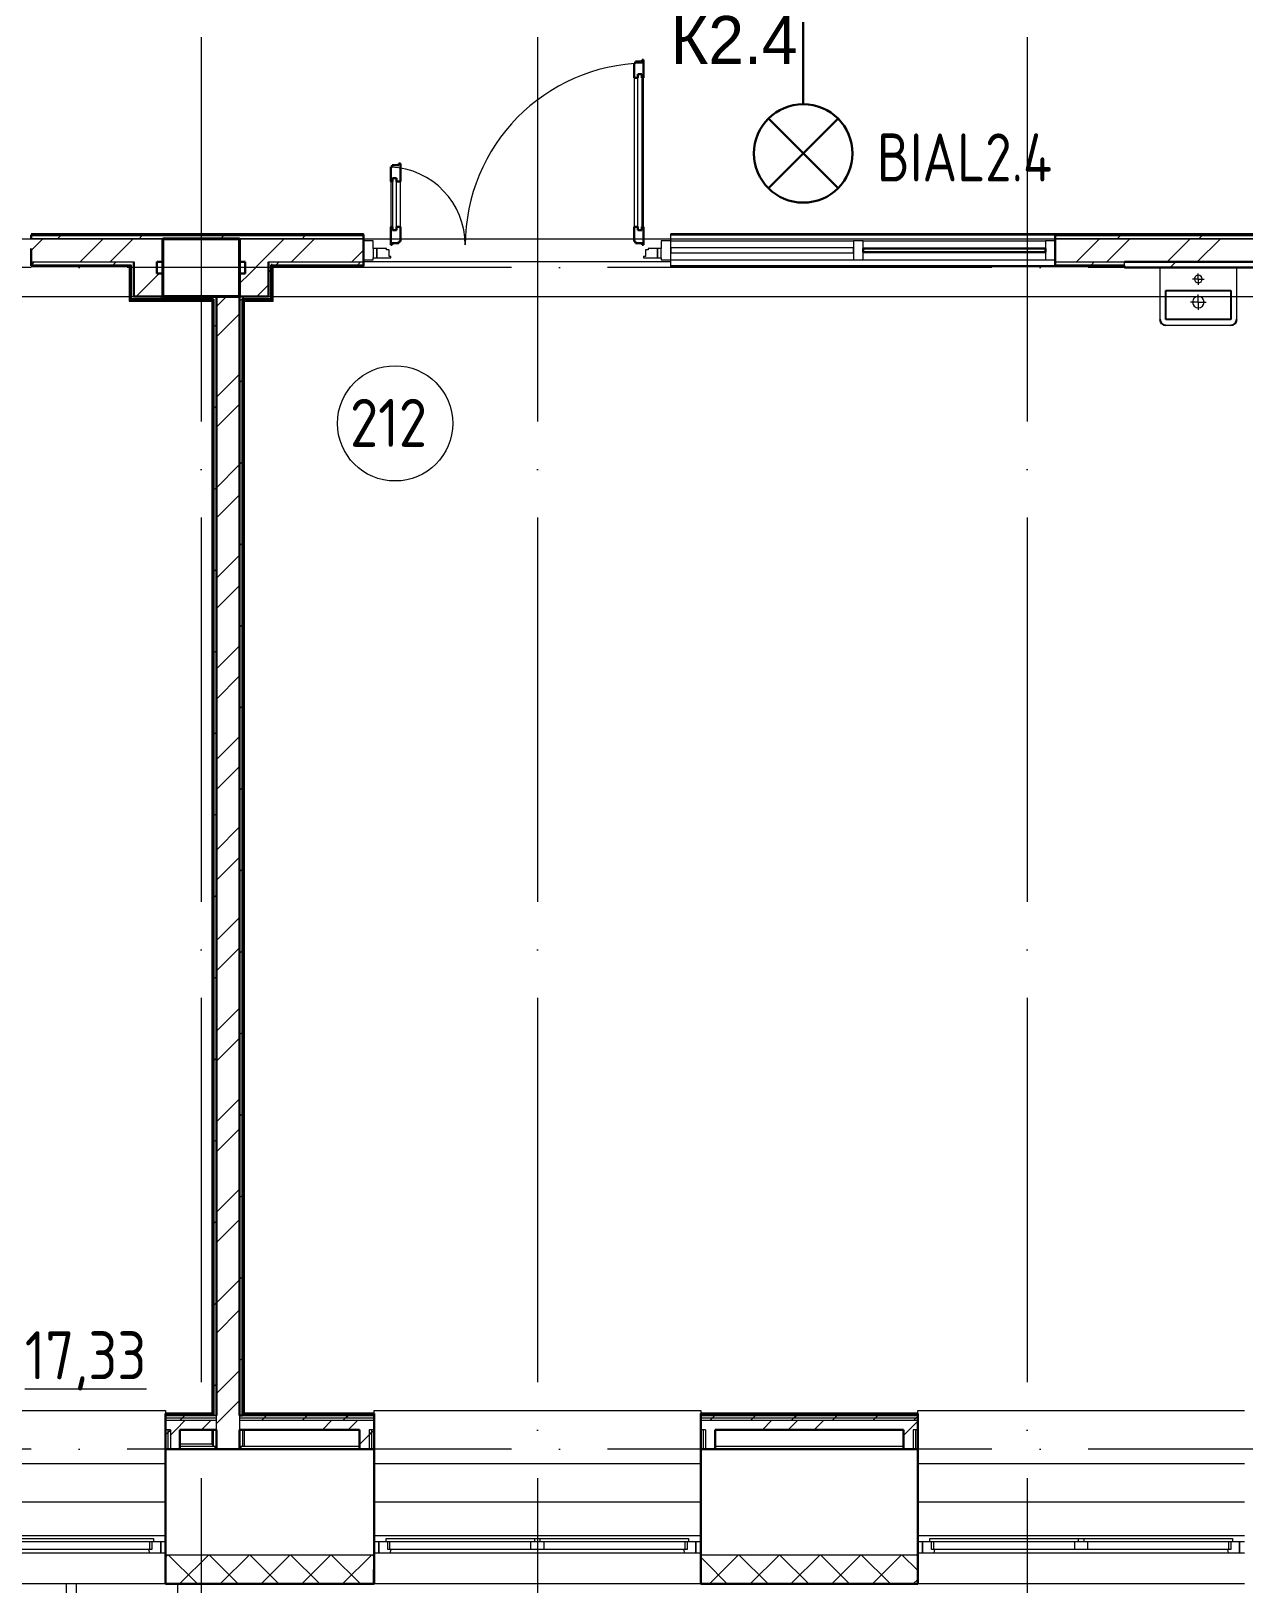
# Model space of a CAD drawing. Header units: millimetres. Extents: x -421858 to 614926, y -468665 to 141641.
# Drawn here: x 130541 to 136853, y -19339 to -11256 of the extents above; entities that cross this region are included whole.
import ezdxf
from ezdxf.enums import TextEntityAlignment as Align

# ---------------------------------------------------------------- set-up
doc = ezdxf.new("R2010")
doc.units = ezdxf.units.MM
doc.set_wipeout_variables(frame=1)
doc.linetypes.add('ADSK_Линия сетки', pattern=[25, 20, -2.5, 0, -2.5])
doc.linetypes.add('ADSK_Сверху', pattern=[450, 300, -150])
for name, color, linetype, lineweight in [('_ Окна', 7, 'Continuous', 9), ('RC-Оповещение_световое', 7, 'Continuous', 30), ('Витраж', 7, 'Continuous', 9), ('Двери', 252, 'Continuous', 9), ('Линии', 252, 'Continuous', 9), ('лс', 5, 'Continuous', 30), ('Марки помещений', 252, 'Continuous', 20), ('Несущие колонны', 252, 'Continuous', 18), ('Ограждение', 252, 'Continuous', 9), ('Окна', 252, 'Continuous', 9), ('Оси', 252, 'Continuous', 9), ('Панели витража', 252, 'Continuous', 9), ('Стены внутренние', 7, 'Continuous', 18), ('Стены наружные', 7, 'Continuous', 18), ('Стены разрез', 252, 'Continuous', 30), ('Стены штриховка', 252, 'Continuous', 9)]:
    doc.layers.add(name, color=color, linetype=linetype, lineweight=lineweight)
for name, color, linetype in [('RC-Позиционные_обозначения', 7, 'Continuous'), ('RC-Таблицы', 7, 'Continuous'), ('Узлы', 7, 'Continuous')]:
    doc.layers.add(name, color=color, linetype=linetype)
doc.layers.add('Двери открывание', color=7, linetype='Continuous', lineweight=9, true_color=0xc0c0c0)
doc.styles.add('GOST Common_2', font='', dxfattribs={"width": 0.9, "height": 250})
doc.styles.add('Mipgost_5', font='', dxfattribs={"height": 250})
doc.styles.add('RubezhCAD', font='', dxfattribs={"oblique": 10})
doc.styles.get("Standard").update_dxf_attribs({"font": ''})
doc.styles.get('GOST Common_2').set_extended_font_data('GOST type B')
doc.styles.get('Mipgost_5').set_extended_font_data('Mipgost')
doc.styles.get('RubezhCAD').set_extended_font_data('GOST type A')
doc.styles.get('Standard').set_extended_font_data('GOST type B')

# ---------------------------------------------------------------- blocks, each defined once
blk = doc.blocks.new('2 этаж')
at = {"layer": '_ Окна', "color": 251, "lineweight": 18, "true_color": 0x636466}
for p, q in [((131170, -19119.3), (131170, -19160.3)), ((131216, -19119.3), (131178, -19119.3)), ((131216, -19177.3), (131216, -19119.3)), ((132389, -19119.3), (132351, -19119.3)), ((132351, -19119.3), (132351, -19177.3)), ((132397, -19160.3), (132397, -19119.3)), ((133955, -19119.3), (133955, -19160.3)), ((134001, -19119.3), (133963, -19119.3)), ((134001, -19177.3), (134001, -19119.3)), ((135219, -19119.3), (135181, -19119.3)), ((135181, -19119.3), (135181, -19177.3)), ((135227, -19160.3), (135227, -19119.3)), ((136785, -19119.3), (136785, -19160.3)), ((136831, -19119.3), (136793, -19119.3)), ((136831, -19177.3), (136831, -19119.3)), ((131152, -19160.3), (131156.6, -19177.3)), ((131156.6, -19177.3), (131216, -19177.3)), ((131170, -19160.3), (131158, -19160.3)), ((132351, -19177.3), (132410.5, -19177.3)), ((132409, -19160.3), (132397, -19160.3)), ((132410.5, -19177.3), (132415, -19160.3)), ((133937, -19160.3), (133941.6, -19177.3)), ((133941.6, -19177.3), (134001, -19177.3)), ((133955, -19160.3), (133943, -19160.3)), ((135181, -19177.3), (135240.5, -19177.3)), ((135239, -19160.3), (135227, -19160.3)), ((135240.5, -19177.3), (135245, -19160.3)), ((136767, -19160.3), (136771.6, -19177.3)), ((136771.6, -19177.3), (136831, -19177.3)), ((136785, -19160.3), (136773, -19160.3))]:
    blk.add_line(p, q, dxfattribs=at)
at = {"layer": '_ Окна', "color": 251, "true_color": 0x636466}
for p, q in [((131241, -19119.3), (131216, -19119.3)), ((131216, -19119.3), (131216, -19177.3)), ((132351, -19119.3), (132326, -19119.3)), ((132351, -19177.3), (132351, -19119.3)), ((134026, -19119.3), (134001, -19119.3)), ((134001, -19119.3), (134001, -19177.3)), ((135181, -19119.3), (135156, -19119.3)), ((135181, -19177.3), (135181, -19119.3)), ((136856, -19119.3), (136831, -19119.3)), ((136831, -19119.3), (136831, -19177.3)), ((131216, -19177.3), (131241, -19177.3)), ((132326, -19177.3), (132351, -19177.3)), ((134001, -19177.3), (134026, -19177.3)), ((135156, -19177.3), (135181, -19177.3)), ((136831, -19177.3), (136856, -19177.3))]:
    blk.add_line(p, q, dxfattribs=at)
at = {"layer": 'Витраж', "color": 251, "lineweight": 18, "true_color": 0x636466, "extrusion": (0, 0, -1)}
for p, q in [((132321, -12347.3), (132271, -12347.3)), ((132271, -12347.3), (132271, -12447.3)), ((132321, -12387.3), (132321, -12347.3)), ((133871, -12347.3), (133821, -12347.3)), ((133821, -12347.3), (133821, -12387.3)), ((133871, -12447.3), (133871, -12347.3)), ((134871, -12347.3), (134821, -12347.3)), ((134821, -12347.3), (134821, -12447.3)), ((134871, -12447.3), (134871, -12347.3)), ((132271, -12447.3), (132321, -12447.3)), ((132321, -12447.3), (132321, -12437.3)), ((133821, -12437.3), (133821, -12447.3)), ((133821, -12447.3), (133871, -12447.3)), ((134821, -12447.3), (134871, -12447.3))]:
    blk.add_line(p, q, dxfattribs=at)
at = {"layer": 'Витраж', "color": 251, "true_color": 0x636466}
for p, q in [((133871, -12347.3), (134821, -12347.3)), ((134871, -12347.3), (135821, -12347.3)), ((133871, -12447.3), (134821, -12447.3)), ((134871, -12447.3), (135821, -12447.3))]:
    blk.add_line(p, q, dxfattribs=at)
at = {"layer": 'Витраж', "color": 251, "lineweight": 18, "true_color": 0x636466}
for p, q in [((135871, -12347.3), (135821, -12347.3)), ((135821, -12347.3), (135821, -12447.3)), ((135871, -12447.3), (135871, -12347.3)), ((135821, -12447.3), (135871, -12447.3))]:
    blk.add_line(p, q, dxfattribs=at)
at = {"layer": 'Двери', "color": 251, "lineweight": 30, "true_color": 0x636466}
for p, q in [((133687, -11423.3), (133679, -11423.3)), ((133679, -11423.3), (133679, -11499.3)), ((133721, -11414.3), (133687, -11414.3)), ((133687, -11414.3), (133687, -11423.3)), ((133729, -11405.3), (133721, -11405.3)), ((133721, -11405.3), (133721, -11414.3)), ((133729, -11499.3), (133729, -11405.3)), ((133679, -11499.3), (133699, -11499.3)), ((133699, -11499.3), (133699, -11481.3)), ((133699, -11481.3), (133720, -11481.3)), ((133720, -11481.3), (133720, -11499.3)), ((133720, -11499.3), (133729, -11499.3)), ((132455, -11954.3), (132421, -11954.3)), ((132421, -11954.3), (132421, -11963.3)), ((132463, -11945.3), (132455, -11945.3)), ((132455, -11945.3), (132455, -11954.3)), ((132463, -12039.3), (132463, -11945.3)), ((132421, -11963.3), (132413, -11963.3)), ((132413, -11963.3), (132413, -12039.3)), ((132422, -12039.3), (132413, -12039.3)), ((132422, -12021.3), (132422, -12039.3)), ((132443, -12021.3), (132422, -12021.3)), ((132443, -12039.3), (132443, -12021.3)), ((132463, -12039.3), (132443, -12039.3)), ((132413, -12275.3), (132413, -12369.3)), ((132422, -12275.3), (132413, -12275.3)), ((132422, -12293.3), (132422, -12275.3)), ((132443, -12275.3), (132443, -12293.3)), ((132463, -12275.3), (132443, -12275.3)), ((132463, -12351.3), (132463, -12275.3)), ((133679, -12275.3), (133679, -12351.3)), ((133679, -12275.3), (133699, -12275.3)), ((133699, -12275.3), (133699, -12293.3)), ((133720, -12275.3), (133729, -12275.3)), ((133720, -12293.3), (133720, -12275.3)), ((133729, -12369.3), (133729, -12275.3)), ((132421, -12369.3), (132421, -12360.3)), ((132421, -12360.3), (132455, -12360.3)), ((132443, -12293.3), (132422, -12293.3)), ((132455, -12360.3), (132455, -12351.3)), ((132455, -12351.3), (132463, -12351.3)), ((133679, -12351.3), (133687, -12351.3)), ((133687, -12351.3), (133687, -12360.3)), ((133687, -12360.3), (133721, -12360.3)), ((133699, -12293.3), (133720, -12293.3)), ((133721, -12360.3), (133721, -12369.3)), ((132413, -12369.3), (132421, -12369.3)), ((133721, -12369.3), (133729, -12369.3))]:
    blk.add_line(p, q, dxfattribs=at)
at = {"layer": 'Двери', "color": 251, "true_color": 0x636466}
for p, q in [((133679, -11499.3), (133679, -12275.3)), ((133699, -12293.3), (133699, -11481.3)), ((133699, -11481.3), (133720, -11481.3)), ((133720, -11481.3), (133720, -12293.3)), ((133729, -12275.3), (133729, -11499.3)), ((132413, -12039.3), (132413, -12275.3)), ((132422, -12021.3), (132422, -12293.3)), ((132443, -12021.3), (132422, -12021.3)), ((132443, -12293.3), (132443, -12021.3)), ((132463, -12275.3), (132463, -12039.3)), ((132422, -12293.3), (132443, -12293.3)), ((133720, -12293.3), (133699, -12293.3)), ((132321, -12387.3), (132321, -12437.3)), ((132341, -12387.3), (132321, -12387.3)), ((132321, -12437.3), (132341, -12437.3)), ((132341, -12437.3), (132341, -12387.3)), ((132390, -12387.3), (132341, -12387.3)), ((132341, -12387.3), (132341, -12437.3)), ((132341, -12437.3), (132413, -12437.3)), ((132390, -12395.3), (132390, -12387.3)), ((132404, -12395.3), (132390, -12395.3)), ((132404, -12429.3), (132404, -12395.3)), ((132413, -12429.3), (132404, -12429.3)), ((132413, -12437.3), (132413, -12429.3)), ((133738, -12429.3), (133729, -12429.3)), ((133729, -12429.3), (133729, -12437.3)), ((133729, -12437.3), (133801, -12437.3)), ((133752, -12395.3), (133738, -12395.3)), ((133738, -12395.3), (133738, -12429.3)), ((133752, -12387.3), (133752, -12395.3)), ((133801, -12387.3), (133752, -12387.3)), ((133821, -12387.3), (133801, -12387.3)), ((133801, -12387.3), (133801, -12437.3)), ((133801, -12437.3), (133801, -12387.3)), ((133801, -12437.3), (133821, -12437.3)), ((133821, -12437.3), (133821, -12387.3))]:
    blk.add_line(p, q, dxfattribs=at)
at = {"layer": 'Двери открывание', "color": 251, "true_color": 0x636466}
for centre, radius, start, end in [((133747, -12369.3), 946, 91.09026, 180), ((132395, -12369.3), 406, 0, 87.45896)]:
    blk.add_arc(centre, radius, start, end, dxfattribs=at)
at = {"layer": 'Линии', "color": 251, "linetype": 'ADSK_Сверху', "ltscale": 100, "true_color": 0x636466}
for p, q in [((117871, -12337.3), (151081, -12337.3)), ((117871, -12637.3), (151081, -12637.3))]:
    blk.add_line(p, q, dxfattribs=at)
at = {"layer": 'Марки помещений', "color": 251, "true_color": 0x636466}
blk.add_circle((132435.8, -13298.1), 300, dxfattribs=at)
at = {"layer": 'Несущие колонны', "color": 251, "lineweight": 40, "true_color": 0x636466}
for p, q in [((131226, -12337.3), (131626, -12337.3)), ((131226, -12637.3), (131226, -12337.3)), ((131626, -12337.3), (131226, -12337.3)), ((131626, -12337.3), (131626, -12637.3)), ((131226, -12457.3), (131226, -12637.3)), ((131626, -12637.3), (131626, -12457.3)), ((131626, -12637.3), (131226, -12637.3)), ((131226, -12637.3), (131626, -12637.3))]:
    blk.add_line(p, q, dxfattribs=at)
at = {"layer": 'Несущие колонны', "color": 251, "true_color": 0x636466}
for p, q in [((131226, -12337.3), (131226, -12457.3)), ((131626, -12457.3), (131626, -12337.3))]:
    blk.add_line(p, q, dxfattribs=at)
at = {"layer": 'Ограждение', "color": 251, "true_color": 0x636466}
for p, q in [((132271, -12312.3), (130541, -12312.3)), ((132271, -12312.3), (132271, -12317.3)), ((133871, -12317.3), (133871, -12312.3)), ((139971, -12312.3), (133871, -12312.3)), ((130541, -12482.3), (131051, -12482.3)), ((131051, -12482.3), (131056, -12477.3)), ((131051, -12482.3), (131051, -12662.3)), ((131796, -12477.3), (131801, -12482.3)), ((131801, -12482.3), (132271, -12482.3)), ((131801, -12662.3), (131801, -12482.3)), ((132271, -12477.3), (132271, -12482.3)), ((133871, -12482.3), (133871, -12477.3)), ((133871, -12482.3), (136231, -12482.3)), ((131051, -12662.3), (131056, -12657.3)), ((131051, -12662.3), (131481, -12662.3)), ((131486, -12657.3), (131481, -12662.3)), ((131481, -12662.3), (131481, -18452.3)), ((131651, -12662.3), (131646, -12657.3)), ((131651, -18452.3), (131651, -12662.3)), ((131651, -12662.3), (131801, -12662.3)), ((131801, -12662.3), (131796, -12657.3)), ((129541, -18437.3), (131241, -18437.3)), ((131241, -18437.3), (131241, -18452.3)), ((132326, -18452.3), (132326, -18437.3)), ((132326, -18437.3), (134026, -18437.3)), ((134026, -18437.3), (134026, -18452.3)), ((135156, -18452.3), (135156, -18437.3)), ((135156, -18437.3), (136856, -18437.3)), ((131481, -18537.3), (131481, -18612.3)), ((131491, -18622.3), (131491, -18537.3)), ((131641, -18537.3), (131641, -18622.4)), ((131651, -18622.3), (131651, -18537.3)), ((131481, -18612.3), (131316, -18612.3)), ((131481, -18612.3), (131491, -18622.3)), ((129541, -18712.3), (131241, -18712.3)), ((132326, -18712.3), (134026, -18712.3)), ((135156, -18712.3), (136856, -18712.3)), ((129541, -18912.3), (131241, -18912.3)), ((132326, -18912.3), (134026, -18912.3)), ((135156, -18912.3), (136856, -18912.3)), ((129541, -19087.3), (131241, -19087.3)), ((132326, -19087.3), (134026, -19087.3)), ((135156, -19087.3), (136856, -19087.3))]:
    blk.add_line(p, q, dxfattribs=at)
at = {"layer": 'Окна', "color": 251, "true_color": 0x636466}
for p, q in [((130406, -19102.3), (131178, -19102.3)), ((131178, -19119.3), (130406, -19119.3)), ((131158, -19119.3), (131158, -19160.3)), ((131178, -19102.3), (131178, -19119.3)), ((132389, -19102.3), (133161, -19102.3)), ((132389, -19119.3), (132389, -19102.3)), ((133161, -19119.3), (132389, -19119.3)), ((132409, -19160.3), (132409, -19119.3)), ((133141, -19119.3), (133141, -19160.3)), ((133161, -19102.3), (133191, -19102.3)), ((133161, -19102.3), (133161, -19119.3)), ((133191, -19119.3), (133161, -19119.3)), ((133191, -19102.3), (133963, -19102.3)), ((133191, -19119.3), (133191, -19102.3)), ((133963, -19119.3), (133191, -19119.3)), ((133211, -19160.3), (133211, -19119.3)), ((133943, -19119.3), (133943, -19160.3)), ((133963, -19102.3), (133963, -19119.3)), ((135219, -19102.3), (135991, -19102.3)), ((135219, -19119.3), (135219, -19102.3)), ((135991, -19119.3), (135219, -19119.3)), ((135239, -19160.3), (135239, -19119.3)), ((135971, -19119.3), (135971, -19160.3)), ((135991, -19102.3), (136021, -19102.3)), ((135991, -19102.3), (135991, -19119.3)), ((136021, -19119.3), (135991, -19119.3)), ((136021, -19102.3), (136793, -19102.3)), ((136021, -19119.3), (136021, -19102.3)), ((136793, -19119.3), (136021, -19119.3)), ((136041, -19160.3), (136041, -19119.3)), ((136773, -19119.3), (136773, -19160.3)), ((136793, -19102.3), (136793, -19119.3)), ((129625.5, -19177.3), (131156.6, -19177.3)), ((131158, -19160.3), (130426, -19160.3)), ((133141, -19160.3), (132409, -19160.3)), ((132410.5, -19177.3), (133941.6, -19177.3)), ((133211, -19160.3), (133141, -19160.3)), ((133943, -19160.3), (133211, -19160.3)), ((135971, -19160.3), (135239, -19160.3)), ((135240.5, -19177.3), (136771.6, -19177.3)), ((136041, -19160.3), (135971, -19160.3)), ((136773, -19160.3), (136041, -19160.3))]:
    blk.add_line(p, q, dxfattribs=at)
at = {"layer": 'Оси', "color": 251, "linetype": 'ADSK_Линия сетки', "ltscale": 100, "true_color": 0x636466}
for p, q in [((131426, 33713.4), (131426, -32263.4)), ((133176, 33713.4), (133176, -32263.4)), ((135726, 33713.4), (135726, -32263.4)), ((170543.3, -12487.3), (93565.9, -12487.3)), ((170543.3, -18637.3), (93603.7, -18637.3))]:
    blk.add_line(p, q, dxfattribs=at)
at = {"layer": 'Панели витража', "color": 251, "lineweight": 18, "true_color": 0x636466}
for p, q in [((134821, -12384.8), (133871, -12384.8)), ((133871, -12384.8), (133871, -12409.8)), ((133871, -12409.8), (134821, -12409.8)), ((134821, -12409.8), (134821, -12384.8))]:
    blk.add_line(p, q, dxfattribs=at)
at = {"layer": 'Стены внутренние', "color": 251, "lineweight": 30, "true_color": 0x636466}
for p, q in [((131241, -18637.3), (131241, -19339.3)), ((131506, -18637.3), (131316, -18637.3)), ((132251, -18637.3), (131626, -18637.3)), ((132326, -19339.3), (132326, -18637.3)), ((134026, -18637.3), (134026, -19339.3)), ((135081, -18637.3), (134101, -18637.3)), ((135156, -19339.3), (135156, -18637.3)), ((131241, -19339.3), (132326, -19339.3)), ((134026, -19339.3), (135156, -19339.3))]:
    blk.add_line(p, q, dxfattribs=at)
at = {"layer": 'Стены внутренние', "color": 251, "true_color": 0x636466}
for p, q in [((131241, -19187.3), (132326, -19187.3)), ((134026, -19187.3), (135156, -19187.3)), ((131241, -19339.3), (129541, -19339.3)), ((130726, -26217.8), (130726, -19339.3)), ((130776, -19339.3), (130776, -26217.8)), ((131303, -19339.3), (131303, -26217.8)), ((134026, -19339.3), (132326, -19339.3)), ((136856, -19339.3), (135156, -19339.3))]:
    blk.add_line(p, q, dxfattribs=at)
at = {"layer": 'Стены внутренние', "color": 251, "linetype": 'Continuous', "lineweight": 9, "true_color": 0x636466}
for p, q in [((131241, -19199.7), (131253.5, -19187.3)), ((131405.1, -19337.3), (131255.1, -19187.3)), ((131315.6, -19337.3), (131465.6, -19187.3)), ((131617.2, -19337.3), (131467.2, -19187.3)), ((131527.7, -19337.3), (131677.7, -19187.3)), ((131829.3, -19337.3), (131679.3, -19187.3)), ((131739.9, -19337.3), (131889.9, -19187.3)), ((132041.5, -19337.3), (131891.5, -19187.3)), ((131952, -19337.3), (132102, -19187.3)), ((132253.6, -19337.3), (132103.6, -19187.3)), ((132164.1, -19337.3), (132314.1, -19187.3)), ((132326, -19197.5), (132315.7, -19187.3)), ((134052, -19226.5), (134026, -19200.5)), ((134162.8, -19337.3), (134052, -19226.5)), ((134073.3, -19337.3), (134223.3, -19187.3)), ((134374.9, -19337.3), (134224.9, -19187.3)), ((134285.5, -19337.3), (134435.5, -19187.3)), ((134587, -19337.3), (134437, -19187.3)), ((134497.6, -19337.3), (134647.6, -19187.3)), ((134799.2, -19337.3), (134649.2, -19187.3)), ((134709.7, -19337.3), (134859.7, -19187.3)), ((135011.3, -19337.3), (134861.3, -19187.3)), ((134921.9, -19337.3), (135071.9, -19187.3)), ((135154, -19267.8), (135073.4, -19187.3)), ((135134, -19337.3), (135154, -19317.2)), ((131502.4, -19339.3), (131501.3, -19337.3)), ((134318, -19339.3), (134316.9, -19337.3)), ((134532, -19337.3), (134530.8, -19339.3))]:
    blk.add_line(p, q, dxfattribs=at)
at = {"layer": 'Стены наружные', "color": 251, "lineweight": 30, "true_color": 0x636466}
for p, q in [((130541, -12317.3), (130541, -12337.3)), ((132271, -12317.3), (130541, -12317.3)), ((131226, -12337.3), (131626, -12337.3)), ((132271, -12477.3), (132271, -12317.3)), ((135871, -12317.3), (135871, -12477.3)), ((139941, -12317.3), (135871, -12317.3)), ((130541, -12387.3), (130541, -12477.3)), ((130541, -12477.3), (131056, -12477.3)), ((131056, -12477.3), (131056, -12657.3)), ((131061, -12472.3), (131061, -12652.3)), ((131076, -12457.3), (131076, -12637.3)), ((131196, -12457.3), (131226, -12457.3)), ((131196, -12517.3), (131196, -12457.3)), ((131226, -12517.3), (131196, -12517.3)), ((131226, -12637.3), (131226, -12517.3)), ((131626, -12457.3), (131656, -12457.3)), ((131626, -12517.3), (131626, -18462.3)), ((131656, -12517.3), (131626, -12517.3)), ((131656, -12457.3), (131656, -12517.3)), ((131776, -12637.3), (131776, -12457.3)), ((131791, -12472.3), (131796, -12472.3)), ((131791, -12652.3), (131791, -12472.3)), ((131796, -12657.3), (131796, -12477.3)), ((131796, -12477.3), (132271, -12477.3)), ((135871, -12477.3), (136231, -12477.3)), ((136231, -12457.3), (137006, -12457.3)), ((136231, -12477.3), (136231, -12487.3)), ((136231, -12487.3), (136986, -12487.3)), ((131056, -12657.3), (131486, -12657.3)), ((131061, -12652.3), (131491, -12652.3)), ((131076, -12637.3), (131626, -12637.3)), ((131486, -12657.3), (131486, -18452.3)), ((131491, -12652.3), (131491, -18457.3)), ((131506, -18462.3), (131506, -12637.3)), ((131776, -12637.3), (131626, -12637.3)), ((131641, -18457.3), (131641, -12652.3)), ((131641, -12652.3), (131791, -12652.3)), ((131646, -18452.3), (131646, -12657.3)), ((131646, -12657.3), (131796, -12657.3)), ((131241, -18452.3), (131241, -18637.3)), ((131486, -18452.3), (131241, -18452.3)), ((131491, -18457.3), (131486, -18457.3)), ((131626, -18462.3), (131641, -18462.3)), ((131641, -18462.3), (131626, -18462.3)), ((132326, -18452.3), (131646, -18452.3)), ((132326, -18637.3), (132326, -18452.3)), ((135156, -18452.3), (134026, -18452.3)), ((134026, -18452.3), (134026, -18637.3)), ((135156, -18637.3), (135156, -18452.3)), ((131316, -18537.3), (131506, -18537.3)), ((131316, -18637.3), (131316, -18537.3)), ((131506, -18537.3), (131506, -18637.3)), ((131626, -18637.3), (131626, -18537.3)), ((131626, -18537.3), (132251, -18537.3)), ((132251, -18537.3), (132251, -18637.3)), ((134101, -18537.3), (135081, -18537.3)), ((134101, -18637.3), (134101, -18537.3)), ((135081, -18537.3), (135081, -18637.3)), ((131241, -18637.3), (131316, -18637.3)), ((131506, -18637.3), (131626, -18637.3)), ((132251, -18637.3), (132326, -18637.3)), ((134026, -18637.3), (134101, -18637.3)), ((135081, -18637.3), (135156, -18637.3))]:
    blk.add_line(p, q, dxfattribs=at)
at = {"layer": 'Стены наружные', "color": 251, "linetype": 'Continuous', "lineweight": 9, "true_color": 0x636466}
for p, q in [((130541, -12397.8), (130601.6, -12337.3)), ((130552.4, -12322.3), (130557.4, -12317.3)), ((130623.1, -12322.3), (130628.1, -12317.3)), ((130678.9, -12337.3), (130693.9, -12322.3)), ((130693.9, -12322.3), (130698.9, -12317.3)), ((130764.6, -12322.3), (130769.6, -12317.3)), ((130795.9, -12457.3), (130915.9, -12337.3)), ((130835.3, -12322.3), (130840.3, -12317.3)), ((130906, -12322.3), (130911, -12317.3)), ((130953.1, -12457.3), (131073.1, -12337.3)), ((130976.7, -12322.3), (130981.7, -12317.3)), ((131047.4, -12322.3), (131052.4, -12317.3)), ((131103.1, -12337.3), (131118.1, -12322.3)), ((131118.1, -12322.3), (131123.1, -12317.3)), ((131188.8, -12322.3), (131193.8, -12317.3)), ((131259.5, -12322.3), (131264.5, -12317.3)), ((131330.2, -12322.3), (131335.2, -12317.3)), ((131401, -12322.3), (131406, -12317.3)), ((131471.7, -12322.3), (131476.7, -12317.3)), ((131527.4, -12337.3), (131542.4, -12322.3)), ((131542.4, -12322.3), (131547.4, -12317.3)), ((131613.1, -12322.3), (131618.1, -12317.3)), ((131683.8, -12322.3), (131688.8, -12317.3)), ((131738.8, -12457.3), (131858.8, -12337.3)), ((131754.5, -12322.3), (131759.5, -12317.3)), ((131825.2, -12322.3), (131830.2, -12317.3)), ((131895.9, -12322.3), (131900.9, -12317.3)), ((131896, -12457.3), (132016, -12337.3)), ((131951.6, -12337.3), (131966.6, -12322.3)), ((131966.6, -12322.3), (131971.6, -12317.3)), ((132037.4, -12322.3), (132042.4, -12317.3)), ((132108.1, -12322.3), (132113.1, -12317.3)), ((132178.8, -12322.3), (132183.8, -12317.3)), ((132249.5, -12322.3), (132254.5, -12317.3)), ((135926.4, -12322.3), (135931.4, -12317.3)), ((135982, -12457.3), (136102, -12337.3)), ((135997.2, -12322.3), (136002.2, -12317.3)), ((136067.9, -12322.3), (136072.9, -12317.3)), ((136138.6, -12322.3), (136143.6, -12317.3)), ((136139.2, -12457.3), (136259.2, -12337.3)), ((136194.3, -12337.3), (136209.3, -12322.3)), ((136209.3, -12322.3), (136214.3, -12317.3)), ((136280, -12322.3), (136285, -12317.3)), ((136350.7, -12322.3), (136355.7, -12317.3)), ((136421.4, -12322.3), (136426.4, -12317.3)), ((136453.5, -12457.3), (136573.5, -12337.3)), ((136492.1, -12322.3), (136497.1, -12317.3)), ((136562.8, -12322.3), (136567.8, -12317.3)), ((136610.6, -12457.3), (136730.6, -12337.3)), ((136618.6, -12337.3), (136633.6, -12322.3)), ((136633.6, -12322.3), (136638.6, -12317.3)), ((136704.3, -12322.3), (136709.3, -12317.3)), ((136775, -12322.3), (136780, -12317.3)), ((136845.7, -12322.3), (136850.7, -12317.3)), ((132210.3, -12457.3), (132271, -12396.5)), ((130541, -12475.1), (130543.9, -12472.3)), ((130543.9, -12472.3), (130558.9, -12457.3)), ((130609.6, -12477.3), (130614.6, -12472.3)), ((130680.3, -12477.3), (130685.3, -12472.3)), ((130751, -12477.3), (130756, -12472.3)), ((130821.7, -12477.3), (130826.7, -12472.3)), ((130892.4, -12477.3), (130897.4, -12472.3)), ((130963.1, -12477.3), (130968.1, -12472.3)), ((130968.1, -12472.3), (130983.1, -12457.3)), ((131033.8, -12477.3), (131038.8, -12472.3)), ((131056, -12525.8), (131061, -12520.8)), ((131087.4, -12637.3), (131207.4, -12517.3)), ((131626, -12570.1), (131678.8, -12517.3)), ((131678.8, -12517.3), (131738.8, -12457.3)), ((131776, -12512.9), (131791, -12497.9)), ((131791, -12497.9), (131796, -12492.9)), ((131811.6, -12477.3), (131816.6, -12472.3)), ((131816.6, -12472.3), (131831.6, -12457.3)), ((131882.4, -12477.3), (131887.4, -12472.3)), ((131953.1, -12477.3), (131958.1, -12472.3)), ((132023.8, -12477.3), (132028.8, -12472.3)), ((132094.5, -12477.3), (132099.5, -12472.3)), ((132165.2, -12477.3), (132170.2, -12472.3)), ((132235.9, -12477.3), (132240.9, -12472.3)), ((132240.9, -12472.3), (132255.9, -12457.3)), ((135912.9, -12477.3), (135917.9, -12472.3)), ((135983.6, -12477.3), (135988.6, -12472.3)), ((136054.3, -12477.3), (136059.3, -12472.3)), ((136059.3, -12472.3), (136074.3, -12457.3)), ((136125, -12477.3), (136130, -12472.3)), ((136195.7, -12477.3), (136200.7, -12472.3)), ((136468.6, -12487.3), (136498.6, -12457.3)), ((131056, -12596.5), (131061, -12591.5)), ((131716, -12637.3), (131776, -12577.2)), ((131791, -12568.6), (131796, -12563.6)), ((131066, -12657.3), (131071, -12652.3)), ((131136.7, -12657.3), (131141.7, -12652.3)), ((131207.4, -12657.3), (131212.4, -12652.3)), ((131212.4, -12652.3), (131227.4, -12637.3)), ((131278.1, -12657.3), (131283.1, -12652.3)), ((131348.8, -12657.3), (131353.8, -12652.3)), ((131419.5, -12657.3), (131424.5, -12652.3)), ((131486, -12661.5), (131490.2, -12657.3)), ((131490.2, -12657.3), (131491, -12656.5)), ((131506, -12690.1), (131558.8, -12637.3)), ((131626, -12662.9), (131641, -12647.9)), ((131641, -12647.9), (131651.6, -12637.3)), ((131702.4, -12657.3), (131707.4, -12652.3)), ((131773.1, -12657.3), (131778.1, -12652.3)), ((131791, -12639.3), (131796, -12634.3)), ((131486, -12732.2), (131491, -12727.2)), ((131506, -12847.2), (131626, -12727.2)), ((131641, -12718.6), (131646, -12713.6)), ((131486, -12802.9), (131491, -12797.9)), ((131491, -12797.9), (131506, -12782.9)), ((131641, -12789.3), (131646, -12784.3)), ((131486, -12873.6), (131491, -12868.6)), ((131641, -12860), (131646, -12855)), ((131641, -12930.7), (131646, -12925.7)), ((131486, -12944.3), (131491, -12939.3)), ((131486, -13015), (131491, -13010)), ((131641, -13001.4), (131646, -12996.4)), ((131486, -13085.7), (131491, -13080.7)), ((131506, -13161.5), (131626, -13041.5)), ((131626, -13087.2), (131641, -13072.2)), ((131641, -13072.2), (131646, -13067.2)), ((131486, -13156.4), (131491, -13151.4)), ((131641, -13142.9), (131646, -13137.9)), ((131486, -13227.2), (131491, -13222.2)), ((131491, -13222.2), (131506, -13207.2)), ((131506, -13318.7), (131626, -13198.7)), ((131641, -13213.6), (131646, -13208.6)), ((131486, -13297.9), (131491, -13292.9)), ((131641, -13284.3), (131646, -13279.3)), ((131486, -13368.6), (131491, -13363.6)), ((131641, -13355), (131646, -13350)), ((131486, -13439.3), (131491, -13434.3)), ((131626, -13511.4), (131641, -13496.4)), ((131641, -13425.7), (131646, -13420.7)), ((131641, -13496.4), (131646, -13491.4)), ((131486, -13510), (131491, -13505)), ((131486, -13580.7), (131491, -13575.7)), ((131506, -13633), (131626, -13513)), ((131641, -13567.1), (131646, -13562.1)), ((131486, -13651.4), (131491, -13646.4)), ((131491, -13646.4), (131506, -13631.4)), ((131641, -13637.8), (131646, -13632.8)), ((131486, -13722.1), (131491, -13717.1)), ((131506, -13790.2), (131626, -13670.2)), ((131641, -13708.6), (131646, -13703.6)), ((131486, -13792.8), (131491, -13787.8)), ((131641, -13779.3), (131646, -13774.3)), ((131486, -13863.6), (131491, -13858.6)), ((131641, -13850), (131646, -13845)), ((131486, -13934.3), (131491, -13929.3)), ((131626, -13935.7), (131641, -13920.7)), ((131641, -13920.7), (131646, -13915.7)), ((131486, -14005), (131491, -14000)), ((131491, -14070.7), (131506, -14055.7)), ((131506, -14104.5), (131626, -13984.5)), ((131641, -13991.4), (131646, -13986.4)), ((131641, -14062.1), (131646, -14057.1)), ((131486, -14075.7), (131491, -14070.7)), ((131486, -14146.4), (131491, -14141.4)), ((131506, -14261.6), (131626, -14141.6)), ((131641, -14132.8), (131646, -14127.8)), ((131486, -14217.1), (131491, -14212.1)), ((131641, -14203.5), (131646, -14198.5)), ((131486, -14287.8), (131491, -14282.8)), ((131641, -14274.2), (131646, -14269.2)), ((131486, -14358.5), (131491, -14353.5)), ((131626, -14359.9), (131641, -14344.9)), ((131641, -14344.9), (131646, -14339.9)), ((131486, -14429.2), (131491, -14424.2)), ((131506, -14575.9), (131626, -14455.9)), ((131641, -14415.7), (131646, -14410.7)), ((131486, -14499.9), (131491, -14494.9)), ((131491, -14494.9), (131506, -14479.9)), ((131641, -14486.4), (131646, -14481.4)), ((131486, -14570.7), (131491, -14565.7)), ((131506, -14733.1), (131626, -14613.1)), ((131641, -14557.1), (131646, -14552.1)), ((131641, -14627.8), (131646, -14622.8)), ((131486, -14641.4), (131491, -14636.4)), ((131486, -14712.1), (131491, -14707.1)), ((131641, -14698.5), (131646, -14693.5)), ((131486, -14782.8), (131491, -14777.8)), ((131626, -14784.2), (131641, -14769.2)), ((131641, -14769.2), (131646, -14764.2)), ((131486, -14853.5), (131491, -14848.5)), ((131641, -14839.9), (131646, -14834.9)), ((131486, -14924.2), (131491, -14919.2)), ((131491, -14919.2), (131506, -14904.2)), ((131506, -15047.4), (131626, -14927.4)), ((131641, -14910.6), (131646, -14905.6)), ((131486, -14994.9), (131491, -14989.9)), ((131641, -14981.3), (131646, -14976.3)), ((131486, -15065.6), (131491, -15060.6)), ((131506, -15204.6), (131626, -15084.6)), ((131641, -15052.1), (131646, -15047.1)), ((131486, -15136.3), (131491, -15131.3)), ((131626, -15208.5), (131641, -15193.5)), ((131641, -15122.8), (131646, -15117.8)), ((131641, -15193.5), (131646, -15188.5)), ((131486, -15207.1), (131491, -15202.1)), ((131486, -15277.8), (131491, -15272.8)), ((131641, -15264.2), (131646, -15259.2)), ((131486, -15348.5), (131491, -15343.5)), ((131491, -15343.5), (131506, -15328.5)), ((131641, -15334.9), (131646, -15329.9)), ((131486, -15419.2), (131491, -15414.2)), ((131506, -15518.9), (131626, -15398.9)), ((131641, -15405.6), (131646, -15400.6)), ((131486, -15489.9), (131491, -15484.9)), ((131641, -15476.3), (131646, -15471.3)), ((131486, -15560.6), (131491, -15555.6)), ((131506, -15676), (131626, -15556)), ((131641, -15547), (131646, -15542)), ((131486, -15631.3), (131491, -15626.3)), ((131626, -15632.7), (131641, -15617.7)), ((131641, -15617.7), (131646, -15612.7)), ((131486, -15702), (131491, -15697)), ((131491, -15767.7), (131506, -15752.7)), ((131641, -15688.5), (131646, -15683.5)), ((131641, -15759.2), (131646, -15754.2)), ((131486, -15772.7), (131491, -15767.7)), ((131486, -15843.5), (131491, -15838.5)), ((131641, -15829.9), (131646, -15824.9)), ((131486, -15914.2), (131491, -15909.2)), ((131506, -15990.3), (131626, -15870.3)), ((131641, -15900.6), (131646, -15895.6)), ((131486, -15984.9), (131491, -15979.9)), ((131641, -15971.3), (131646, -15966.3)), ((131486, -16055.6), (131491, -16050.6)), ((131506, -16147.5), (131626, -16027.5)), ((131626, -16057), (131641, -16042)), ((131641, -16042), (131646, -16037)), ((131486, -16126.3), (131491, -16121.3)), ((131641, -16112.7), (131646, -16107.7)), ((131486, -16197), (131491, -16192)), ((131491, -16192), (131506, -16177)), ((131641, -16183.4), (131646, -16178.4)), ((131486, -16267.7), (131491, -16262.7)), ((131641, -16254.1), (131646, -16249.1)), ((131641, -16324.8), (131646, -16319.8)), ((131486, -16338.4), (131491, -16333.4)), ((131486, -16409.1), (131491, -16404.1)), ((131506, -16461.8), (131626, -16341.8)), ((131641, -16395.6), (131646, -16390.6)), ((131486, -16479.8), (131491, -16474.8)), ((131626, -16481.3), (131641, -16466.3)), ((131641, -16466.3), (131646, -16461.3)), ((131486, -16550.6), (131491, -16545.6)), ((131506, -16618.9), (131626, -16498.9)), ((131641, -16537), (131646, -16532)), ((131486, -16621.3), (131491, -16616.3)), ((131491, -16616.3), (131506, -16601.3)), ((131641, -16607.7), (131646, -16602.7)), ((131486, -16692), (131491, -16687)), ((131641, -16678.4), (131646, -16673.4)), ((131486, -16762.7), (131491, -16757.7)), ((131641, -16749.1), (131646, -16744.1)), ((131486, -16833.4), (131491, -16828.4)), ((131506, -16933.3), (131626, -16813.3)), ((131626, -16905.5), (131641, -16890.5)), ((131641, -16819.8), (131646, -16814.8)), ((131641, -16890.5), (131646, -16885.5)), ((131486, -16904.1), (131491, -16899.1)), ((131486, -16974.8), (131491, -16969.8)), ((131506, -17090.4), (131626, -16970.4)), ((131641, -16961.2), (131646, -16956.2)), ((131486, -17045.5), (131491, -17040.5)), ((131491, -17040.5), (131506, -17025.5)), ((131641, -17032), (131646, -17027)), ((131486, -17116.2), (131491, -17111.2)), ((131641, -17102.7), (131646, -17097.7)), ((131486, -17187), (131491, -17182)), ((131641, -17173.4), (131646, -17168.4)), ((131486, -17257.7), (131491, -17252.7)), ((131506, -17404.7), (131626, -17284.7)), ((131641, -17244.1), (131646, -17239.1)), ((131486, -17328.4), (131491, -17323.4)), ((131626, -17329.8), (131641, -17314.8)), ((131641, -17314.8), (131646, -17309.8)), ((131486, -17399.1), (131491, -17394.1)), ((131491, -17464.8), (131506, -17449.8)), ((131506, -17561.9), (131626, -17441.9)), ((131641, -17385.5), (131646, -17380.5)), ((131641, -17456.2), (131646, -17451.2)), ((131486, -17469.8), (131491, -17464.8)), ((131486, -17540.5), (131491, -17535.5)), ((131641, -17526.9), (131646, -17521.9)), ((131486, -17611.2), (131491, -17606.2)), ((131641, -17597.6), (131646, -17592.6)), ((131486, -17681.9), (131491, -17676.9)), ((131641, -17668.4), (131646, -17663.4)), ((131486, -17752.6), (131491, -17747.6)), ((131506, -17876.2), (131626, -17756.2)), ((131626, -17754.1), (131641, -17739.1)), ((131641, -17739.1), (131646, -17734.1)), ((131486, -17823.4), (131491, -17818.4)), ((131641, -17809.8), (131646, -17804.8)), ((131486, -17894.1), (131491, -17889.1)), ((131491, -17889.1), (131506, -17874.1)), ((131506, -18033.3), (131626, -17913.3)), ((131641, -17880.5), (131646, -17875.5)), ((131486, -17964.8), (131491, -17959.8)), ((131641, -17951.2), (131646, -17946.2)), ((131641, -18021.9), (131646, -18016.9)), ((131486, -18035.5), (131491, -18030.5)), ((131486, -18106.2), (131491, -18101.2)), ((131641, -18092.6), (131646, -18087.6)), ((131486, -18176.9), (131491, -18171.9)), ((131626, -18178.3), (131641, -18163.3)), ((131641, -18163.3), (131646, -18158.3)), ((131486, -18247.6), (131491, -18242.6)), ((131506, -18347.6), (131626, -18227.6)), ((131641, -18234), (131646, -18229)), ((131486, -18318.3), (131491, -18313.3)), ((131491, -18313.3), (131506, -18298.3)), ((131641, -18304.7), (131646, -18299.7)), ((131486, -18389), (131491, -18384)), ((131506, -18504.8), (131626, -18384.8)), ((131641, -18375.5), (131646, -18370.5)), ((131276.4, -18457.3), (131281.4, -18452.3)), ((131293.7, -18537.3), (131343.7, -18487.3)), ((131317.1, -18487.3), (131329.6, -18474.8)), ((131329.6, -18474.8), (131342.1, -18462.3)), ((131342.1, -18462.3), (131347.1, -18457.3)), ((131347.1, -18457.3), (131352.1, -18452.3)), ((131417.8, -18457.3), (131422.8, -18452.3)), ((131428.7, -18537.3), (131478.7, -18487.3)), ((131488.5, -18457.3), (131491, -18454.7)), ((131641, -18446.2), (131646, -18441.2)), ((131700.6, -18457.3), (131705.6, -18452.3)), ((131741.3, -18487.3), (131753.8, -18474.8)), ((131753.8, -18474.8), (131766.3, -18462.3)), ((131766.3, -18462.3), (131771.3, -18457.3)), ((131771.3, -18457.3), (131776.3, -18452.3)), ((131842.1, -18457.3), (131847.1, -18452.3)), ((131912.8, -18457.3), (131917.8, -18452.3)), ((131953.5, -18487.3), (131966, -18474.8)), ((131966, -18474.8), (131978.5, -18462.3)), ((131983.5, -18457.3), (131988.5, -18452.3)), ((132054.2, -18457.3), (132059.2, -18452.3)), ((132057, -18537.3), (132107, -18487.3)), ((132124.9, -18457.3), (132129.9, -18452.3)), ((132165.6, -18487.3), (132178.1, -18474.8)), ((132178.1, -18474.8), (132190.6, -18462.3)), ((132190.6, -18462.3), (132195.6, -18457.3)), ((132192, -18537.3), (132242, -18487.3)), ((132195.6, -18457.3), (132200.6, -18452.3)), ((132266.3, -18457.3), (132271.3, -18452.3)), ((134034.1, -18457.3), (134039.1, -18452.3)), ((134074.8, -18487.3), (134087.3, -18474.8)), ((134087.3, -18474.8), (134099.8, -18462.3)), ((134104.8, -18457.3), (134109.8, -18452.3)), ((134175.5, -18457.3), (134180.5, -18452.3)), ((134246.2, -18457.3), (134251.2, -18452.3)), ((134286.9, -18487.3), (134299.4, -18474.8)), ((134299.4, -18474.8), (134311.9, -18462.3)), ((134311.9, -18462.3), (134316.9, -18457.3)), ((134316.9, -18457.3), (134321.9, -18452.3)), ((134347, -18537.3), (134397, -18487.3)), ((134387.6, -18457.3), (134392.6, -18452.3)), ((134458.3, -18457.3), (134463.3, -18452.3)), ((134481.9, -18537.3), (134531.9, -18487.3)), ((134499.1, -18487.3), (134511.6, -18474.8)), ((134511.6, -18474.8), (134524.1, -18462.3)), ((134529.1, -18457.3), (134534.1, -18452.3)), ((134599.8, -18457.3), (134604.8, -18452.3)), ((134616.9, -18537.3), (134666.9, -18487.3)), ((134670.5, -18457.3), (134675.5, -18452.3)), ((134711.2, -18487.3), (134723.7, -18474.8)), ((134723.7, -18474.8), (134736.2, -18462.3)), ((134736.2, -18462.3), (134741.2, -18457.3)), ((134741.2, -18457.3), (134746.2, -18452.3)), ((134811.9, -18457.3), (134816.9, -18452.3)), ((134882.6, -18457.3), (134887.6, -18452.3)), ((134923.3, -18487.3), (134935.8, -18474.8)), ((134935.8, -18474.8), (134948.3, -18462.3)), ((134953.3, -18457.3), (134958.3, -18452.3)), ((135024, -18457.3), (135029, -18452.3)), ((135094.7, -18457.3), (135099.7, -18452.3)), ((135110.3, -18537.3), (135156, -18491.6)), ((135135.5, -18487.3), (135148, -18474.8)), ((135148, -18474.8), (135156, -18466.7)), ((131241, -18563.3), (131253.5, -18550.8)), ((131253.5, -18550.8), (131266, -18538.3)), ((131266, -18565), (131293.7, -18537.3)), ((132251, -18613.2), (132301, -18563.2)), ((132301, -18564), (132313.5, -18551.5)), ((132313.5, -18551.5), (132326, -18539)), ((135081, -18566.6), (135110.3, -18537.3))]:
    blk.add_line(p, q, dxfattribs=at)
at = {"layer": 'Стены наружные', "color": 251, "true_color": 0x636466}
for p, q in [((131226, -12457.3), (131226, -12337.3)), ((131626, -12337.3), (131626, -12457.3)), ((132271, -12337.3), (132413, -12337.3)), ((132463, -12337.3), (133679, -12337.3)), ((133729, -12337.3), (133871, -12337.3)), ((133871, -12347.3), (133871, -12317.3)), ((133871, -12317.3), (135871, -12317.3)), ((133871, -12477.3), (133871, -12447.3)), ((133871, -12457.3), (132271, -12457.3)), ((135871, -12477.3), (133871, -12477.3)), ((131316, -18622.3), (131498.5, -18622.3)), ((131498.5, -18637.3), (131498.5, -18622.3)), ((131633.5, -18622.3), (132251, -18622.3)), ((131633.5, -18622.3), (131633.5, -18637.3)), ((134101, -18622.3), (135081, -18622.3))]:
    blk.add_line(p, q, dxfattribs=at)
at = {"layer": 'Стены разрез', "color": 251, "true_color": 0x636466}
for p, q in [((135821, -12387.3), (134871, -12387.3)), ((134871, -12387.3), (134871, -12407.3)), ((134871, -12407.3), (135821, -12407.3)), ((135821, -12407.3), (135821, -12387.3))]:
    blk.add_line(p, q, dxfattribs=at)
at = {"layer": 'Стены штриховка', "color": 251, "true_color": 0x636466}
for p, q in [((132271, -12322.3), (130541, -12322.3)), ((131226, -12337.3), (130541, -12337.3)), ((132271, -12337.3), (131626, -12337.3)), ((139941, -12322.3), (135871, -12322.3)), ((137326, -12337.3), (135871, -12337.3)), ((130541, -12457.3), (131076, -12457.3)), ((130541, -12472.3), (131061, -12472.3)), ((131776, -12457.3), (132271, -12457.3)), ((131796, -12472.3), (132271, -12472.3)), ((135871, -12457.3), (136231, -12457.3)), ((135871, -12472.3), (136231, -12472.3)), ((136231, -12477.3), (136231, -12457.3)), ((131486, -18457.3), (131241, -18457.3)), ((131241, -18462.3), (131506, -18462.3)), ((131506, -18462.3), (131241, -18462.3)), ((131241, -18474.8), (131506, -18474.8)), ((131241, -18487.3), (131506, -18487.3)), ((131506, -18537.3), (131506, -18462.3)), ((131626, -18462.3), (131626, -18537.3)), ((131626, -18474.8), (132326, -18474.8)), ((131626, -18487.3), (132326, -18487.3)), ((132326, -18457.3), (131641, -18457.3)), ((131641, -18462.3), (132326, -18462.3)), ((132326, -18462.3), (131641, -18462.3)), ((135156, -18457.3), (134026, -18457.3)), ((134026, -18462.3), (135156, -18462.3)), ((135156, -18462.3), (134026, -18462.3)), ((134026, -18474.8), (135156, -18474.8)), ((134026, -18487.3), (135156, -18487.3)), ((131266, -18537.3), (131241, -18537.3)), ((131253.5, -18537.3), (131253.5, -18637.3)), ((131266, -18537.3), (131266, -18637.3)), ((132326, -18537.3), (132301, -18537.3)), ((132301, -18537.3), (132301, -18637.3)), ((132313.5, -18537.3), (132313.5, -18637.3)), ((134051, -18537.3), (134026, -18537.3)), ((134038.5, -18537.3), (134038.5, -18637.3)), ((134051, -18537.3), (134051, -18637.3)), ((135156, -18537.3), (135131, -18537.3)), ((135131, -18537.3), (135131, -18637.3)), ((135143.5, -18537.3), (135143.5, -18637.3)), ((131243, -19263.3), (131241, -19263.3)), ((131243, -19263.3), (131243, -19337.3)), ((132326, -19263.3), (132324, -19263.3)), ((132324, -19337.3), (132324, -19263.3)), ((134028, -19263.3), (134026, -19263.3)), ((134028, -19263.3), (134028, -19337.3)), ((135156, -19263.3), (135154, -19263.3)), ((135154, -19337.3), (135154, -19263.3)), ((131243, -19337.3), (132324, -19337.3)), ((134028, -19337.3), (135154, -19337.3))]:
    blk.add_line(p, q, dxfattribs=at)
at = {"layer": 'Узлы', "color": 251, "lineweight": 9, "true_color": 0x636466}
for p, q in [((136416, -12487.3), (136416, -12757.3)), ((136616, -12547.3), (136616, -12517.3)), ((136816, -12757.3), (136816, -12487.3)), ((136616, -12547.3), (136586, -12547.3)), ((136616, -12547.3), (136616, -12577.3)), ((136616, -12547.3), (136646, -12547.3)), ((136616, -12667.3), (136576, -12667.3)), ((136616, -12667.3), (136616, -12627.3)), ((136616, -12667.3), (136616, -12707.3)), ((136616, -12667.3), (136656, -12667.3)), ((136446, -12787.3), (136616, -12787.3)), ((136616, -12787.3), (136786, -12787.3))]:
    blk.add_line(p, q, dxfattribs=at)
at = {"layer": 'Узлы', "color": 251, "true_color": 0x636466}
for p, q in [((136446, -12757.3), (136446, -12606.3)), ((136446, -12606.3), (136786, -12606.3)), ((136786, -12606.3), (136786, -12757.3)), ((136786, -12757.3), (136446, -12757.3))]:
    blk.add_line(p, q, dxfattribs=at)
at = {"layer": 'Узлы', "color": 251, "lineweight": 9, "true_color": 0x636466}
for centre, radius, start, end in [((136616, -12547.2), 20, 90, 180.01158), ((136616, -12547.3), 20, 0, 90), ((136616, -12547.3), 20, 180, 270), ((136616, -12547.3), 20, 270, 0), ((136616, -12667.2), 30, 90, 180.00772), ((136616, -12667.3), 30, 180, 270), ((136616, -12667.3), 30, 0, 90), ((136616, -12667.3), 30, 270, 0)]:
    blk.add_arc(centre, radius, start, end, dxfattribs=at)
at = {"layer": 'Узлы', "color": 251, "true_color": 0x636466}
for centre, start, end in [((136446, -12757.3), 180, 270), ((136786, -12757.3), 270, 0)]:
    blk.add_arc(centre, 30, start, end, dxfattribs=at)
at = {"layer": 'Марки помещений', "color": 251, "true_color": 0x636466, "style": 'GOST Common_2', "width": 0.9}
for s, p in [('212', (132200.9, -13420.4)), ('%%U17,33', (130508.1, -18274.1))]:
    blk.add_text(s, height=250, dxfattribs=at).set_placement(p)
blk = doc.blocks.new('RC-UGO-OS-10')
at = {"layer": 'RC-Оповещение_световое', "color": 5}
for p, q in [((-1.812, 1.812), (1.811, -1.812)), ((-1.812, -1.812), (1.811, 1.811))]:
    blk.add_line(p, q, dxfattribs=at)
blk.add_circle((0, 0), 2.562, dxfattribs=at)
at = {"layer": 'RC-Оповещение_световое'}
blk.add_attdef('PSTN', text='', height=2.5, dxfattribs=at).set_placement((0.862, 2.394), align=Align.BOTTOM_LEFT)

msp = doc.modelspace()

# ---------------------------------------------------------------- linework, layer by layer
at = {"layer": 'лс', "color": 11, "linetype": 'Continuous', "ltscale": 100, "transparency": 33554687}
msp.add_line((134559.6, -11636.7), (134559.6, -11061.6), dxfattribs=at)

# ---------------------------------------------------------------- block references
msp.add_blockref('2 этаж', (0, 0))

# ---------------------------------------------------------------- texts
at = {"layer": 'RC-Таблицы', "linetype": 'Continuous', "lineweight": 40, "transparency": 33554687, "insert": (134200.5, -11302.7), "char_height": 250, "width": 2400, "attachment_point": 5, "style": 'Mipgost_5'}
msp.add_mtext('К2.4', dxfattribs=at)

# ---------------------------------------------------------------- next in the draw order: block references
at = {"layer": 'RC-Оповещение_световое', "color": 1, "lineweight": 50}
ref = msp.add_blockref('RC-UGO-OS-10', (134559.6, -11892.9), dxfattribs=dict(at, xscale=100, yscale=100, zscale=100))
ref.add_attrib('PSTN', 'BIAL2.4', dxfattribs={"layer": 'RC-Позиционные_обозначения', "height": 250, "style": 'RubezhCAD'}).set_placement((135399, -12113.8), align=Align.BOTTOM_CENTER)

doc.saveas('drawing.dxf')
